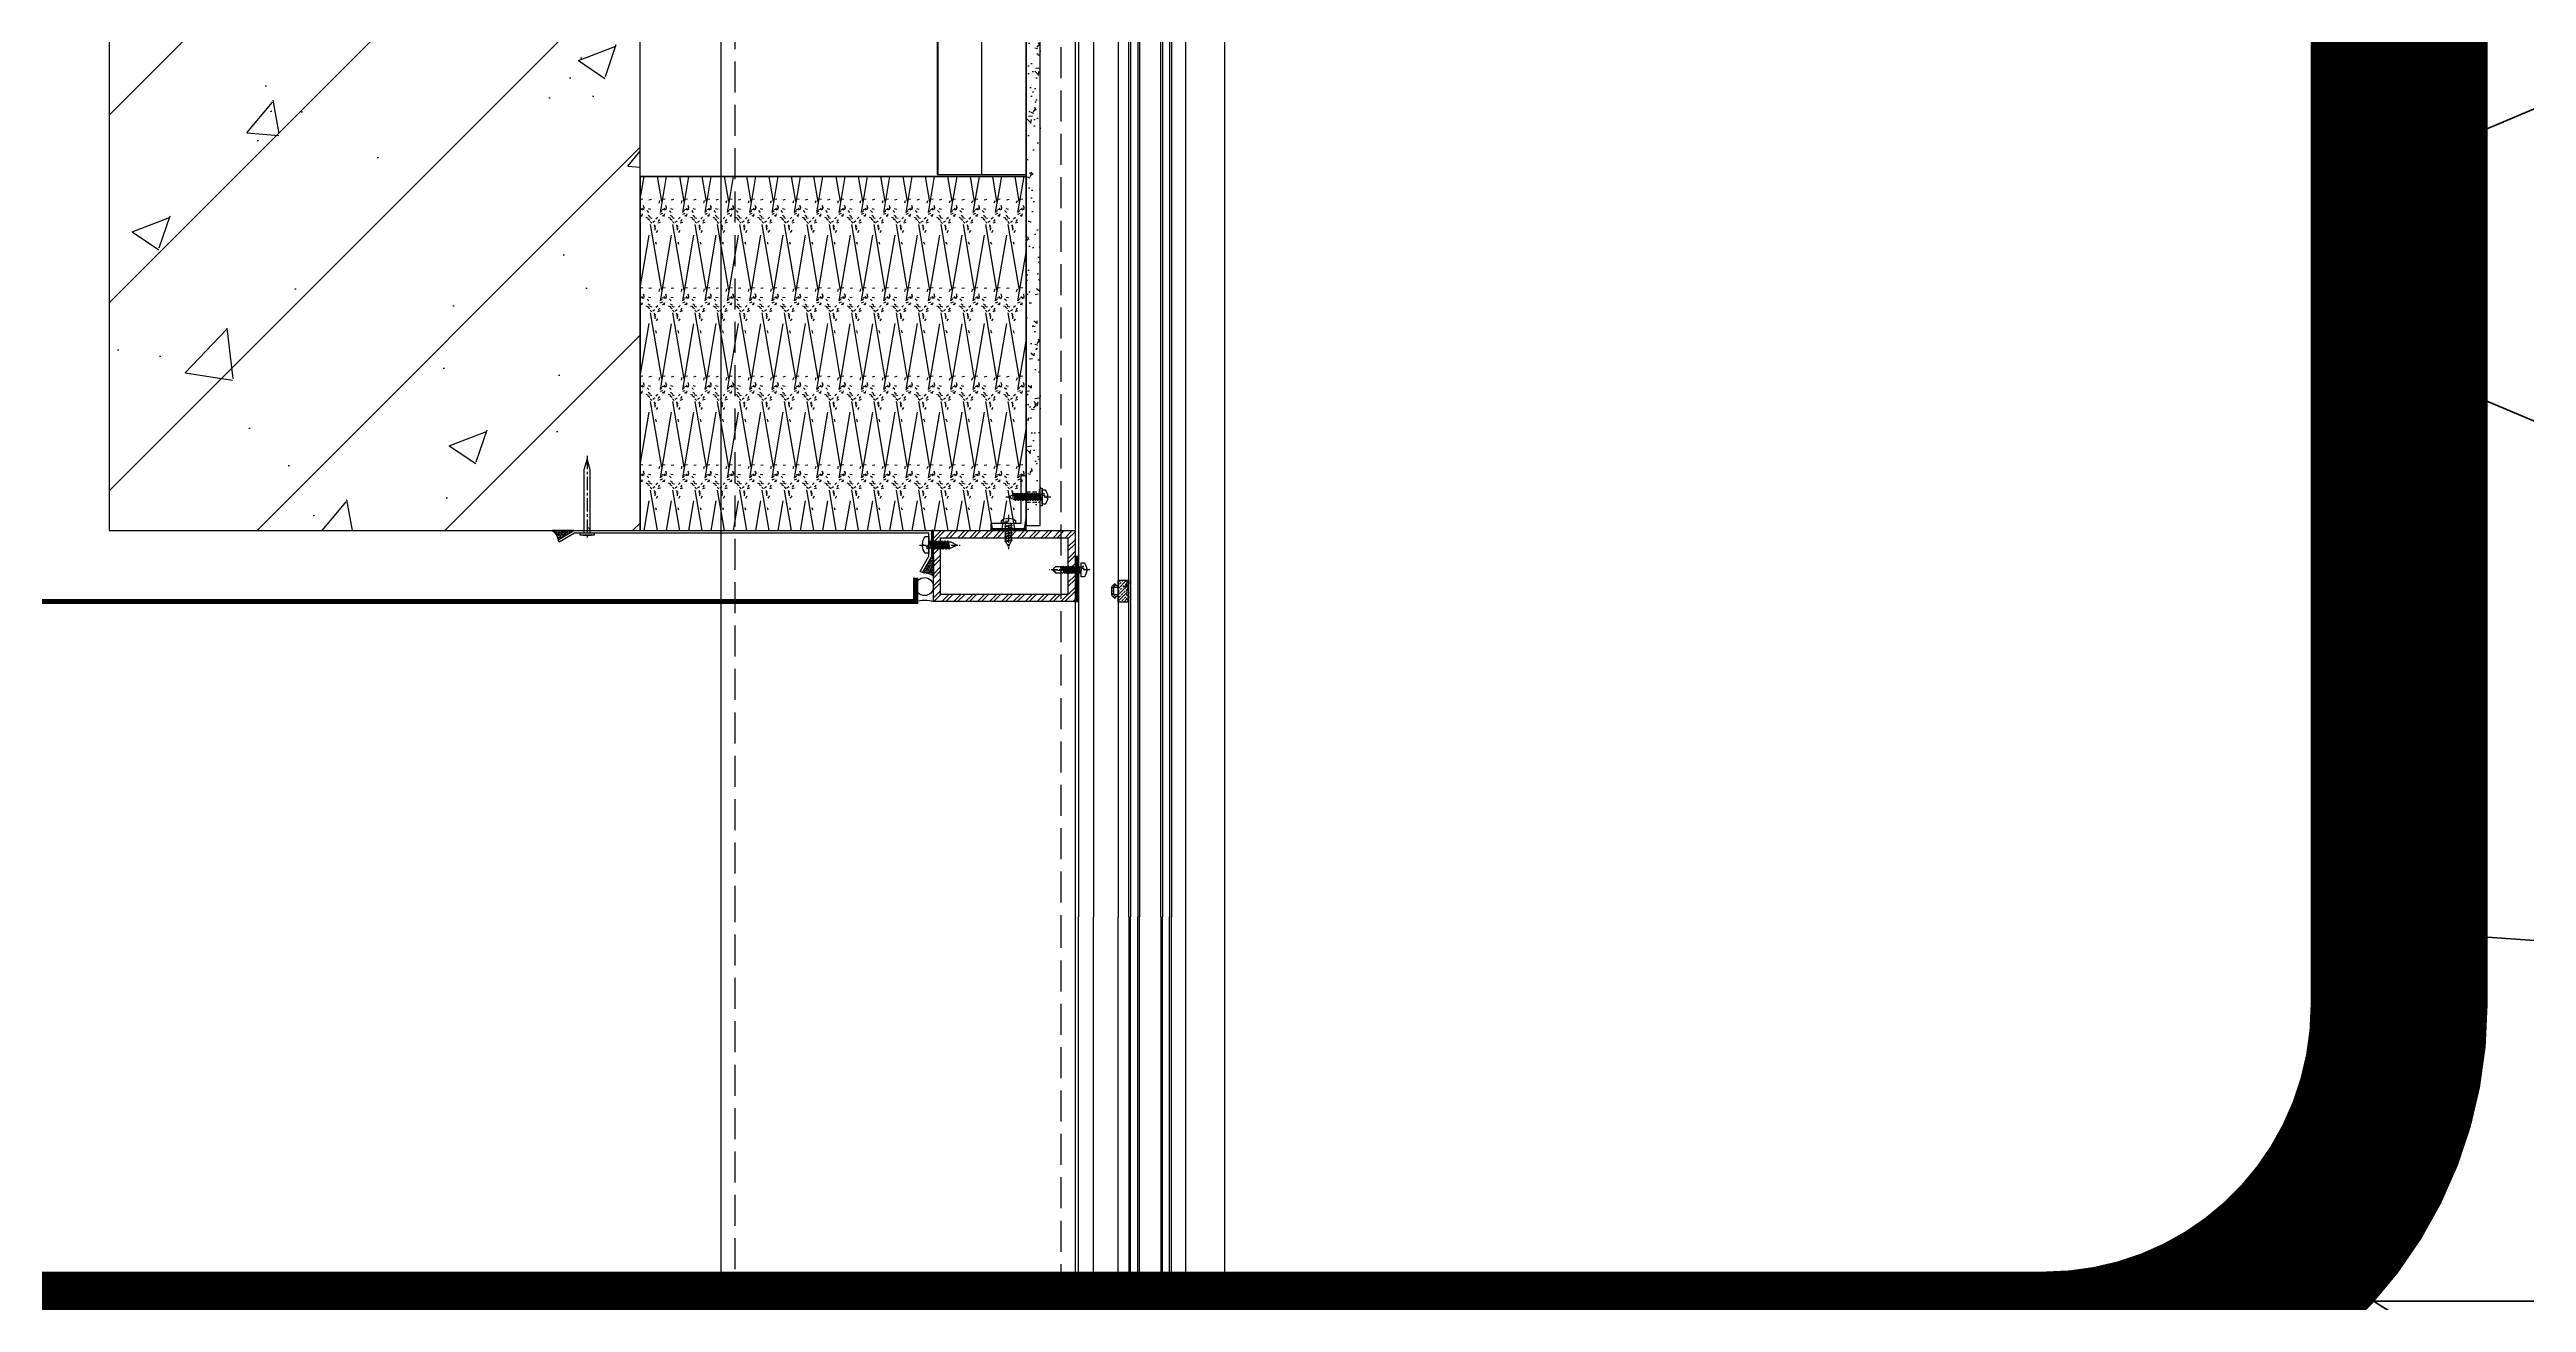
# Model space of a CAD drawing. Extents: x 220580 to 2027826, y -309201 to 71987.
# Drawn here: x 307221 to 308620, y -153965 to -153258 of the extents above; entities that cross this region are included whole.
import ezdxf
from ezdxf.enums import TextEntityAlignment as Align

# ---------------------------------------------------------------- set-up
doc = ezdxf.new("R2010")
doc.units = 0
for name, pattern in [('CENTER', [2, 1.25, -0.25, 0.25, -0.25]), ('DASH', [0.35, 0.25, -0.1]), ('ZN-CENTER', [2, 1.25, -0.25, 0.25, -0.25]), ('ZN-DASH', [0.35, 0.25, -0.1])]:
    doc.linetypes.add(name, pattern=pattern)
for name, color, linetype in [('!ZN1-填充-8', 8, 'Continuous'), ('!ZN3-不锈钢板幕墙-7', 7, 'Continuous'), ('!ZN3-其它材质幕墙-60', 60, 'Continuous'), ('!ZN3-玻璃幕墙-4', 4, 'Continuous'), ('!ZN4-辅助材料-1', 1, 'Continuous'), ('!ZN4-配件-11', 11, 'Continuous'), ('!ZN5-钢材投影-40', 40, 'Continuous'), ('!ZN5-铝材投影-112', 112, 'Continuous'), ('!ZN5-铝材断面-6', 6, 'Continuous'), ('!ZN6-虚线-8', 8, 'ZN-DASH'), ('11紧固件', 11, 'Continuous'), ('20剖面图$0$PUB_HATCH', 8, 'Continuous'), ('2钢材断面', 2, 'Continuous'), ('3索引', 3, 'Continuous'), ('A_Hatch', 8, 'Continuous'), ('BM', 8, '保温棉'), ('DIM', 173, 'Continuous'), ('Fill', 8, 'Continuous'), ('pj', 4, 'Continuous'), ('S-SHAPE', 51, 'Continuous'), ('TC', 130, 'Continuous'), ('user', 7, 'Continuous')]:
    doc.layers.add(name, color=color, linetype=linetype)
doc.styles.add('DHTEXT-1', font='ROMANS.shx', dxfattribs={"width": 0.7, "bigfont": 'CHINESE.shx'})
doc.linetypes.add('保温棉', pattern='A,0.006248,-6.2484,[134,ltypeshp.shx,S=6.2484,R=0,X=-6.2484,Y=0],-12.4968,[134,ltypeshp.shx,S=6.2484,R=180,X=6.2484,Y=0],-6.2484', length=24.999848)
doc.dimstyles.new('ZN200', dxfattribs={"dimscale": 200, "dimtxt": 2.5, "dimasz": 1.5, "dimexe": 1, "dimexo": 2, "dimgap": 0.9, "dimtad": 1, "dimdec": 0, "dimdsep": 46, "dimtxsty": 'DHTEXT-1', "dimblk": 'ARCHTICK', "dimcen": 2.5, "dimclrd": 173, "dimclre": 173, "dimclrt": 7, "dimazin": 2, "dimtfac": 1, "dimtdec": 0, "dimtix": 1, "dimtmove": 2, "dimatfit": 3, "dimfxl": 0, "dimtolj": 1, "dimtzin": 0, "dimarcsym": 0})

# ---------------------------------------------------------------- blocks, each defined once
blk = doc.blocks.new('*U280')
at = {"layer": '!ZN1-填充-8'}
for p, q in [((-23, 8), (-23, 531.9)), ((-19, 8), (-19, 531.9)), ((-5, 8), (-5, 531.9)), ((-1, 8), (-1, 531.9))]:
    blk.add_line(p, q, dxfattribs=at)
at = {"layer": '!ZN3-玻璃幕墙-4'}
for points in [[(-24, 531.9), (-24, 9), (-23, 8), (-19, 8), (-18, 9), (-18, 531.9)], [(-6, 531.9), (-6, 9), (-5, 8), (-1, 8), (0, 9), (0, 531.9)]]:
    blk.add_lwpolyline(points, dxfattribs=at)
at = {"layer": '!ZN5-钢材投影-40', "ltscale": 0.3}
for p, q in [((-254.4, 531.9), (-254.4, -500)), ((-54.4, 531.9), (-54.4, -500))]:
    blk.add_line(p, q, dxfattribs=at)
at = {"layer": '!ZN5-铝材投影-112'}
for p, q in [((-52.4, 40), (-52.4, 531.9)), ((-43.9, 40), (-43.9, 531.9)), ((-30, 40), (-30, 531.9)), ((8, 531.9), (8, -500)), ((30, 531.9), (30, -500))]:
    blk.add_line(p, q, dxfattribs=at)
at = {"layer": '!ZN6-虚线-8', "color": 8, "linetype": 'ZN-DASH', "ltscale": 70}
for p, q in [((-246.4, -500), (-246.4, 531.9)), ((-62.4, 531.9), (-62.4, -500))]:
    blk.add_line(p, q, dxfattribs=at)
blk = doc.blocks.new('*U281')
at = {"layer": '!ZN1-填充-8'}
for p, q in [((-23, -8), (-23, -968.1)), ((-19, -8), (-19, -968.1)), ((-5, -8), (-5, -968.1)), ((-1, -8), (-1, -968.1))]:
    blk.add_line(p, q, dxfattribs=at)
at = {"layer": '!ZN3-玻璃幕墙-4'}
for points in [[(-24, -968.1), (-24, -9), (-23, -8), (-19, -8), (-18, -9), (-18, -968.1)], [(-6, -968.1), (-6, -9), (-5, -8), (-1, -8), (0, -9), (0, -968.1)]]:
    blk.add_lwpolyline(points, dxfattribs=at)
at = {"layer": '!ZN5-钢材投影-40', "ltscale": 0.3}
for p, q in [((-254.4, 1581), (-254.4, -968.1)), ((-54.4, 1581), (-54.4, -968.1))]:
    blk.add_line(p, q, dxfattribs=at)
at = {"layer": '!ZN5-铝材投影-112'}
for p, q in [((8, 1581), (8, -968.1)), ((30, 1581), (30, -968.1)), ((-52.4, -40), (-52.4, -968.1)), ((-43.9, -40), (-43.9, -968.1)), ((-30, -40), (-30, -968.1))]:
    blk.add_line(p, q, dxfattribs=at)
at = {"layer": '!ZN6-虚线-8', "color": 8, "linetype": 'ZN-DASH', "ltscale": 70}
for p, q in [((-246.4, -968.1), (-246.4, 1581)), ((-62.4, 1581), (-62.4, -968.1))]:
    blk.add_line(p, q, dxfattribs=at)
blk = doc.blocks.new('6mm-三元乙丙胶条')
at = {"layer": 'TC'}
h = blk.add_hatch(dxfattribs=at)
h.set_pattern_fill('ANSI33', color=256, scale=0.4, angle=-90, style=0)
h.set_pattern_definition([(135, (20798.4202, -134095.806), (-1.796051224, -1.796051224), []), (135, (20798.4202, -134094.01), (-1.796051224, -1.796051224), [1.27, -0.635])])
edge = h.paths.add_edge_path()
edge.add_arc((-0.7, 6.4), 12.4, 262.695, 272.1943, ccw=False)
edge.add_line((-2.3, -5.9), (-4.1, -5.5))
edge.add_line((-4.1, -5.5), (-6, -4.8))
edge.add_arc((-6.1, -5.3), 0.5, 70.0836, 149.7887)
edge.add_line((-6.6, -5), (-7, -5.9))
edge.add_arc((-7.3, -5.7), 0.3, 210.0414, 329.7887, ccw=False)
edge.add_line((-7.6, -5.9), (-8.2, -4.8))
edge.add_arc((-8.4, -4.9), 0.25, 30.0414, 149.444)
edge.add_line((-8.6, -4.8), (-9.2, -5.9))
edge.add_arc((-9.5, -5.7), 0.3, 210.1243, 329.444, ccw=False)
edge.add_line((-9.8, -5.9), (-10.4, -4.8))
edge.add_arc((-10.6, -4.9), 0.25, 30.1243, 149.9586)
edge.add_line((-10.8, -4.8), (-11.5, -5.9))
edge.add_arc((-11.7, -5.7), 0.3, 210.1601, 329.9586, ccw=False)
edge.add_line((-12, -5.9), (-12.4, -5.1))
edge.add_line((-12.4, -5.1), (-12.4, 0))
edge.add_line((-12.4, 0), (-10.4, 0))
edge.add_line((-10.4, 0), (-9.9, -0.1))
edge.add_arc((-9.8, 0.1), 0.3, 255.0049, 360)
edge.add_line((-9.5, 0.1), (-9.5, 1.8))
edge.add_line((-9.5, 1.8), (-10.3, 1.8))
edge.add_line((-10.3, 1.8), (-10.3, 2.1))
edge.add_line((-10.3, 2.1), (-8.9, 3.5))
edge.add_line((-8.9, 3.5), (-8.3, 3.7))
edge.add_line((-8.3, 3.7), (-4.1, 3.7))
edge.add_line((-4.1, 3.7), (-3.5, 3.5))
edge.add_line((-3.5, 3.5), (-2.1, 2.1))
edge.add_line((-2.1, 2.1), (-2.1, 1.8))
edge.add_line((-2.1, 1.8), (-2.9, 1.8))
edge.add_line((-2.9, 1.8), (-2.9, 0.1))
edge.add_arc((-2.6, 0.1), 0.3, 180, 284.9951)
edge.add_line((-2.5, -0.1), (-2, 0))
edge.add_line((-2, 0), (0, 0))
edge.add_line((0, 0), (0, -4.6))
edge.add_arc((-0.2, -4.6), 0.2, -90, 0, ccw=False)
edge.add_line((-0.2, -4.8), (-1.6, -4.8))
edge.add_arc((-1.6, -4.3), 0.5, 245.9871, 270, ccw=False)
edge.add_line((-1.8, -4.8), (-4.1, -3.7))
edge.add_arc((-4.2, -4), 0.25, 65.9871, 228.3665)
edge.add_line((-4.4, -4.2), (-4, -4.5))
edge.add_arc((-0.6, 5.2), 10.3, 250.6786, 266.6226)
edge.add_line((-1.2, -5.1), (-0.7, -5.1))
edge.add_arc((-0.7, -5.7), 0.6, -4.0856, 88.8542, ccw=False)
edge.add_line((-0.1, -5.7), (-0.1, -5.8))
edge.add_arc((-0.3, -5.8), 0.2, 272.1943, 355.9144, ccw=False)
edge = h.paths.add_edge_path(flags=16)
edge.add_arc((-4.7, 2.2), 0.5, 0, 90)
edge.add_line((-4.7, 2.7), (-7.7, 2.7))
edge.add_arc((-7.7, 2.2), 0.5, 90, 180)
edge.add_line((-8.2, 2.2), (-8.2, 0.6))
edge.add_arc((-7.7, 0.6), 0.5, 180, 270)
edge.add_line((-7.7, 0.1), (-4.7, 0.1))
edge.add_arc((-4.7, 0.6), 0.5, 270, 360)
edge.add_line((-4.2, 0.6), (-4.2, 2.2))
at = {"layer": 'pj'}
blk.add_lwpolyline([(-0.3, -6, -0.041472), (-2.3, -5.9), (-4.1, -5.5), (-6, -4.8, 0.362514), (-6.6, -5), (-7, -5.9, -0.575881), (-7.6, -5.9), (-8.2, -4.8, 0.57388), (-8.6, -4.8), (-9.2, -5.9, -0.573399), (-9.8, -5.9), (-10.4, -4.8, 0.576387), (-10.8, -4.8), (-11.5, -5.9, -0.576179), (-12, -5.9), (-12.4, -5.1), (-12.4, 0), (-10.4, 0), (-9.9, -0.1, 0.493119), (-9.5, 0.1), (-9.5, 1.8), (-10.3, 1.8), (-10.3, 2.1), (-8.9, 3.5), (-8.3, 3.7), (-4.1, 3.7), (-3.5, 3.5), (-2.1, 2.1), (-2.1, 1.8), (-2.9, 1.8), (-2.9, 0.1, 0.493119), (-2.5, -0.1), (-2, 0), (0, 0), (0, -4.6, -0.414214), (-0.2, -4.8), (-1.6, -4.8, -0.105161), (-1.8, -4.8), (-4.1, -3.7, 0.856947), (-4.4, -4.2), (-4, -4.5, 0.069681), (-1.2, -5.1), (-0.7, -5.1, -0.429323), (-0.1, -5.7), (-0.1, -5.8, -0.382463), (-0.3, -6)], format="xyb", dxfattribs=at)
blk.add_lwpolyline([(-4.2, 2.2, 0.414214), (-4.7, 2.7), (-7.7, 2.7, 0.414214), (-8.2, 2.2), (-8.2, 0.6, 0.414214), (-7.7, 0.1), (-4.7, 0.1, 0.414214), (-4.2, 0.6)], format="xyb", close=True, dxfattribs=at)
blk = doc.blocks.new('20250828110936')
at = {"layer": 'A_Hatch'}
h = blk.add_hatch(dxfattribs=at)
h.set_pattern_fill('ANSI32', color=256)
h.set_pattern_definition([(45, (-80.555, 0), (-3.3676, 3.3676), []), (45, (-78.31, 0), (-3.3676, 3.3676), [])])
h.paths.add_polyline_path([(0, 40), (-80, 40), (-80, 0), (0, 0)])
h.paths.add_polyline_path([(-4, 36), (-4, 4), (-76, 4), (-76, 36)], flags=16)
at = {"layer": '2钢材断面'}
for points in [[(-80, 40), (0, 40), (0, 0), (-80, 0)], [(-76, 36), (-4, 36), (-4, 4), (-76, 4)]]:
    blk.add_lwpolyline(points, close=True, dxfattribs=at)
blk = doc.blocks.new('*U285')
at = {"color": 0, "linetype": 'CENTER', "ltscale": 3}
blk.add_line((-4.8, 0), (18, 0), dxfattribs=at)
at = {"linetype": 'ByBlock', "ltscale": 10}
for p, q in [((0, 1.5), (10.3, 1.5)), ((1, 2.1), (1.6, -2.1)), ((2.4, 2.1), (3, -2.1)), ((3.8, 2.1), (4.4, -2.1)), ((5.2, 2.1), (5.8, -2.1)), ((6.6, 2.1), (7.2, -2.1)), ((8, 2.1), (8.6, -2.1)), ((9.4, 2.1), (10, -2.1)), ((10.3, -1.6), (0, -1.6))]:
    blk.add_line(p, q, dxfattribs=at)
blk.add_lwpolyline([(-3.1, 0.4, -0.151467), (-1.7, 4), (0, 4), (0, -4), (-1.7, -4, -0.151467), (-3.1, -0.4), (-2.7, -0.4), (-2.7, 0.4)], format="xyb", close=True, dxfattribs=at)
for points in [[(1.3, -1.6), (0.7, 1.5), (1, 2.1), (1.3, 1.5), (1.9, -1.6), (1.6, -2.1)], [(2.7, -1.6), (2.1, 1.5), (2.4, 2.1), (2.7, 1.5), (3.3, -1.6), (3, -2.1)], [(4.1, -1.6), (3.5, 1.5), (3.8, 2.1), (4.1, 1.5), (4.7, -1.6), (4.4, -2.1)], [(5.5, -1.6), (4.9, 1.5), (5.2, 2.1), (5.5, 1.5), (6.1, -1.6), (5.8, -2.1)], [(6.9, -1.6), (6.3, 1.5), (6.6, 2.1), (6.9, 1.5), (7.5, -1.6), (7.2, -2.1)], [(8.3, -1.6), (7.7, 1.5), (8, 2.1), (8.3, 1.5), (8.9, -1.6), (8.6, -2.1)], [(9.7, -1.6), (9.1, 1.5), (9.4, 2.1), (9.7, 1.5), (10.3, -1.6), (10, -2.1)]]:
    blk.add_lwpolyline(points, close=True, dxfattribs=at)
for points in [[(10.3, -1.6, -0.414214), (10.4, -1.7), (10.4, -1.7), (14.6, -1.7), (16, -0.2), (16, 0.2), (14.6, 1.7), (10.4, 1.7), (10.4, 1.7, -0.414214), (10.3, 1.5)], [(11.9, -1.7), (11.8, -0.9), (11.4, -1.1, -0.530462), (10.8, -0.9), (10.7, 0.1, -0.651316), (11.1, 0.4), (11.5, 0.2), (12.1, 0.5), (16, -0.2, -0.201226), (14.6, 1.7)]]:
    blk.add_lwpolyline(points, format="xyb", dxfattribs=at)
at = {"layer": 'Defpoints', "color": 0, "ltscale": 10, "style": 'DHTEXT-1', "width": 0.7}
blk.add_text('4.2', height=1, rotation=90, dxfattribs=at).set_placement((-0.5, -1.4), align=Align.CENTER)
blk = doc.blocks.new('20250828111521')
at = {"layer": 'Fill', "ltscale": 50}
h = blk.add_hatch(dxfattribs=at)
h.set_pattern_fill('ANSI38', color=256, scale=0.4, style=0)
h.set_pattern_definition([(45, (0, 0), (-0.449013, 0.449013), []), (135, (0, 0), (-1.347038, 0.449013), [1.5875, -0.9525])])
h.paths.add_polyline_path([(2, 0), (2, 25.5), (0, 25.5), (0, 0)])
at = {"layer": '11紧固件', "ltscale": 50}
blk.add_lwpolyline([(2, 0), (2, 25.5), (0, 25.5), (0, 0), (2, 0)], dxfattribs=at)
at = {"layer": '!ZN4-配件-11', "color": 1, "rotation": 180}
blk.add_blockref('*U285', (3.5, 17.9), dxfattribs=at)
at = {"ltscale": 50}
blk.add_blockref('20250828110936', (0, 0), dxfattribs=at)
at = {"layer": 'user', "ltscale": 4, "rotation": 90.00000000000001}
blk.add_blockref('6mm-三元乙丙胶条', (24.4, 12.1), dxfattribs=at)
blk = doc.blocks.new('*U1909')
at = {"linetype": 'ByBlock', "ltscale": 15}
for points in [[(-0.5, 50.6), (-9, 50.6), (-9, 50), (-0.6, 50)], [(0.6, 50), (9, 50), (9, 50.6), (1.2, 50.6)]]:
    blk.add_lwpolyline(points, dxfattribs=at)
blk.add_lwpolyline([(0.6, 0.6), (0.6, 50, -0.414214), (1.2, 50.6), (10.9, 50.6), (14.3, 51.2), (10.9, 51.8), (1.2, 51.8, 0.414214), (-0.6, 50), (-0.6, 0.6)], format="xyb", dxfattribs=at)
at = {"color": 0, "linetype": 'ZN-CENTER', "ltscale": 6}
blk.add_lwpolyline([(16.1, 51.2), (1.2, 51.2, 0.414214), (0, 50), (0, -1.8)], format="xyb", dxfattribs=at)
at = {"linetype": 'ByBlock', "ltscale": 15}
blk.add_lwpolyline([(-9, 0.6), (-9, 0), (9, 0), (9, 0.6)], close=True, dxfattribs=at)
blk = doc.blocks.new('*U2091')
at = {"color": 0, "linetype": 'CENTER', "ltscale": 3}
blk.add_line((-4.9, 0), (14.5, 0), dxfattribs=at)
at = {"linetype": 'ByBlock', "ltscale": 10}
for p, q in [((0, 1.5), (9.9, 1.5)), ((1, 2.1), (1.6, -2.1)), ((2.4, 2.1), (3, -2.1)), ((3.8, 2.1), (4.4, -2.1)), ((5.2, 2.1), (5.8, -2.1)), ((6.6, 2.1), (7.2, -2.1)), ((8, 2.1), (8.6, -2.1)), ((9.4, 2.1), (10, -2.1)), ((9.9, 1.5), (13, 0)), ((9.9, -1.6), (0, -1.6)), ((13, 0), (9.9, -1.6))]:
    blk.add_line(p, q, dxfattribs=at)
blk.add_lwpolyline([(-3.1, 0.4, -0.151467), (-1.7, 4), (0, 4), (0, -4), (-1.7, -4, -0.151467), (-3.1, -0.4), (-2.7, -0.4), (-2.7, 0.4)], format="xyb", close=True, dxfattribs=at)
for points in [[(1.3, -1.6), (0.7, 1.5), (1, 2.1), (1.3, 1.5), (1.9, -1.6), (1.6, -2.1)], [(2.7, -1.6), (2.1, 1.5), (2.4, 2.1), (2.7, 1.5), (3.3, -1.6), (3, -2.1)], [(4.1, -1.6), (3.5, 1.5), (3.8, 2.1), (4.1, 1.5), (4.7, -1.6), (4.4, -2.1)], [(5.5, -1.6), (4.9, 1.5), (5.2, 2.1), (5.5, 1.5), (6.1, -1.6), (5.8, -2.1)], [(6.9, -1.6), (6.3, 1.5), (6.6, 2.1), (6.9, 1.5), (7.5, -1.6), (7.2, -2.1)], [(8.3, -1.6), (7.7, 1.5), (8, 2.1), (8.3, 1.5), (8.9, -1.6), (8.6, -2.1)], [(9.7, -1.6), (9.1, 1.5), (9.4, 2.1), (9.7, 1.5), (10.3, -1.6), (10, -2.1)]]:
    blk.add_lwpolyline(points, close=True, dxfattribs=at)
at = {"layer": 'Defpoints', "color": 0, "ltscale": 10, "style": 'DHTEXT-1', "width": 0.7}
blk.add_text('4.2', height=1, rotation=90, dxfattribs=at).set_placement((-0.5, -1.4), align=Align.CENTER)
blk = doc.blocks.new('*U2090')
at = {"color": 0, "linetype": 'CENTER', "ltscale": 3}
blk.add_line((-4.9, 0), (20.5, 0), dxfattribs=at)
at = {"linetype": 'ByBlock', "ltscale": 10}
for p, q in [((0, 1.5), (15.9, 1.5)), ((1, 2.1), (1.6, -2.1)), ((2.4, 2.1), (3, -2.1)), ((3.8, 2.1), (4.4, -2.1)), ((5.2, 2.1), (5.8, -2.1)), ((6.6, 2.1), (7.2, -2.1)), ((8, 2.1), (8.6, -2.1)), ((9.4, 2.1), (10, -2.1)), ((10.8, 2.1), (11.4, -2.1)), ((12.2, 2.1), (12.8, -2.1)), ((13.6, 2.1), (14.2, -2.1)), ((15, 2.1), (15.6, -2.1)), ((15.9, 1.5), (19, 0)), ((15.9, -1.6), (0, -1.6)), ((19, 0), (15.9, -1.6))]:
    blk.add_line(p, q, dxfattribs=at)
blk.add_lwpolyline([(-3.1, 0.4, -0.151467), (-1.7, 4), (0, 4), (0, -4), (-1.7, -4, -0.151467), (-3.1, -0.4), (-2.7, -0.4), (-2.7, 0.4)], format="xyb", close=True, dxfattribs=at)
for points in [[(1.3, -1.6), (0.7, 1.5), (1, 2.1), (1.3, 1.5), (1.9, -1.6), (1.6, -2.1)], [(2.7, -1.6), (2.1, 1.5), (2.4, 2.1), (2.7, 1.5), (3.3, -1.6), (3, -2.1)], [(4.1, -1.6), (3.5, 1.5), (3.8, 2.1), (4.1, 1.5), (4.7, -1.6), (4.4, -2.1)], [(5.5, -1.6), (4.9, 1.5), (5.2, 2.1), (5.5, 1.5), (6.1, -1.6), (5.8, -2.1)], [(6.9, -1.6), (6.3, 1.5), (6.6, 2.1), (6.9, 1.5), (7.5, -1.6), (7.2, -2.1)], [(8.3, -1.6), (7.7, 1.5), (8, 2.1), (8.3, 1.5), (8.9, -1.6), (8.6, -2.1)], [(9.7, -1.6), (9.1, 1.5), (9.4, 2.1), (9.7, 1.5), (10.3, -1.6), (10, -2.1)], [(11.1, -1.6), (10.5, 1.5), (10.8, 2.1), (11.1, 1.5), (11.7, -1.6), (11.4, -2.1)], [(12.5, -1.6), (11.9, 1.5), (12.2, 2.1), (12.5, 1.5), (13.1, -1.6), (12.8, -2.1)], [(13.9, -1.6), (13.3, 1.5), (13.6, 2.1), (13.9, 1.5), (14.5, -1.6), (14.2, -2.1)], [(15.3, -1.6), (14.7, 1.5), (15, 2.1), (15.3, 1.5), (15.9, -1.6), (15.6, -2.1)]]:
    blk.add_lwpolyline(points, close=True, dxfattribs=at)
at = {"layer": 'Defpoints', "color": 0, "ltscale": 10, "style": 'DHTEXT-1', "width": 0.7}
blk.add_text('4.2', height=1, rotation=90, dxfattribs=at).set_placement((-0.5, -1.4), align=Align.CENTER)
blk = doc.blocks.new('*U1912')
at = {"linetype": 'ByBlock', "ltscale": 10}
blk.add_lwpolyline([(0, -5), (1, -5), (1, 5), (0, 5)], close=True, dxfattribs=at)
blk = doc.blocks.new('*U291')
at = {"layer": '!ZN1-填充-8', "ltscale": 10}
h = blk.add_hatch(dxfattribs=at)
h.set_pattern_fill('AR-CONC', color=8, scale=10)
h.set_pattern_definition([(50, (102.613, 0), (18.2185, -1.5939), [1.905, -20.955]), (355, (102.613, 0), (-3.5243, 19.1057), [1.524, -16.764]), (100.451, (104.13, -0.133), (14.6943, 17.5117), [1.619, -17.809]), (46.184, (102.613, 5.08), (27.108, -4.2042), [2.8575, -31.4325]), (96.636, (104.872, 4.73), (23.7404, 24.7426), [2.4285, -26.7135]), (351.184, (102.613, 5.08), (23.7405, 24.7425), [2.286, -25.146]), (21, (105.153, 3.81), (15.1615, -10.2266), [1.905, -20.955]), (326, (105.153, 3.81), (6.1802, 18.4188), [1.524, -16.764]), (71.451, (106.416, 2.958), (21.3416, 8.1923), [1.619, -17.809]), (37.5, (102.6126, 0), (0.30886, 8.4555), [0, -16.5608, 0, -17.018, 0, -16.8275]), (7.5, (102.613, 0), (6.68197, 10.01806), [0, -9.7028, 0, -16.1798, 0, -6.4135]), (327.5, (96.9484, 0), (13.55906, -0.57287), [0, -6.35, 0, -19.812, 0, -26.289]), (317.5, (94.408, 0), (14.8129, 2.54265), [0, -8.255, 0, -13.1572, 0, -18.669])])
edge = h.paths.add_edge_path()
edge.add_line((309.8, 8), (0, 8))
edge.add_line((0, 8), (0, 0))
edge.add_line((0, 0), (309.8, 0))
at = {"layer": '!ZN1-填充-8', "const_width": 1}
blk.add_lwpolyline([(198, 58), (309.8, 58)], dxfattribs=at)
at = {"layer": '!ZN3-其它材质幕墙-60', "ltscale": 20}
blk.add_lwpolyline([(309.8, 8), (0, 8), (0, 0), (309.8, 0)], dxfattribs=at)
at = {"layer": '!ZN5-铝材投影-112'}
blk.add_lwpolyline([(-2, 8), (28, 8), (28, 11), (1, 11), (1, 28), (-2, 28)], close=True, dxfattribs=at)
at = {"layer": '!ZN6-虚线-8', "color": 8, "linetype": 'ZN-DASH', "ltscale": 10}
for p, q in [((13, 8), (13, 0)), ((19, 8), (19, 0))]:
    blk.add_line(p, q, dxfattribs=at)
at = {"layer": 'BM'}
blk.add_line((198, 33), (309.8, 33), dxfattribs=at)
at = {"layer": 'Defpoints', "color": 8}
blk.add_lwpolyline([(309.8, 58), (198, 58), (198, 8), (309.8, 8)], dxfattribs=at)
at = {"layer": '!ZN4-配件-11', "color": 1}
blk.add_blockref('*U1909', (300, 8), dxfattribs=at)
for name, p, rotation in [('*U2091', (1, 18), 180), ('*U2090', (16, -1), 89.99999999999997)]:
    blk.add_blockref(name, p, dxfattribs=dict(at, rotation=rotation))
at = {"layer": '!ZN4-配件-11', "extrusion": (0, 0, -1), "zscale": -1, "rotation": 270}
blk.add_blockref('*U1912', (-16, 0), dxfattribs=at)
blk = doc.blocks.new('*U2096')
at = {"color": 0, "linetype": 'CENTER', "ltscale": 3}
blk.add_line((-5.4, 0), (17.7, 0), dxfattribs=at)
at = {"linetype": 'ByBlock', "ltscale": 10}
for p, q in [((0, 1.8), (12.4, 1.8)), ((1, 2.4), (1.7, -2.4)), ((2.6, 2.4), (3.3, -2.4)), ((4.2, 2.4), (4.9, -2.4)), ((5.8, 2.4), (6.5, -2.4)), ((7.4, 2.4), (8.1, -2.4)), ((9, 2.4), (9.7, -2.4)), ((10.6, 2.4), (11.3, -2.4)), ((12.4, 1.8), (16, 0)), ((16, 0), (12.4, -1.8)), ((12.4, -1.8), (0, -1.8))]:
    blk.add_line(p, q, dxfattribs=at)
blk.add_lwpolyline([(-3.3, 0.4), (-3.7, 0.4, -0.147478), (-2.1, 4.8), (0, 4.8), (0, -4.7), (-2.1, -4.7, -0.147478), (-3.7, -0.4), (-3.3, -0.4)], format="xyb", close=True, dxfattribs=at)
for points in [[(1.3, -1.8), (0.6, 1.8), (1, 2.4), (1.3, 1.8), (2, -1.8), (1.7, -2.4)], [(2.9, -1.8), (2.2, 1.8), (2.6, 2.4), (2.9, 1.8), (3.6, -1.8), (3.3, -2.4)], [(4.5, -1.8), (3.8, 1.8), (4.2, 2.4), (4.5, 1.8), (5.2, -1.8), (4.9, -2.4)], [(6.1, -1.8), (5.4, 1.8), (5.8, 2.4), (6.1, 1.8), (6.8, -1.8), (6.5, -2.4)], [(7.7, -1.8), (7, 1.8), (7.4, 2.4), (7.7, 1.8), (8.4, -1.8), (8.1, -2.4)], [(9.3, -1.8), (8.6, 1.8), (9, 2.4), (9.3, 1.8), (10, -1.8), (9.7, -2.4)], [(10.9, -1.8), (10.2, 1.8), (10.6, 2.4), (10.9, 1.8), (11.6, -1.8), (11.3, -2.4)]]:
    blk.add_lwpolyline(points, close=True, dxfattribs=at)
at = {"layer": 'Defpoints', "color": 0, "ltscale": 10, "style": 'DHTEXT-1', "width": 0.7}
blk.add_text('4.8', height=1, rotation=90, dxfattribs=at).set_placement((-0.5, -1.4), align=Align.CENTER)
blk = doc.blocks.new('*U1916')
at = {"color": 0, "linetype": 'ZN-CENTER', "ltscale": 6}
blk.add_line((43.8, 0), (-2.3, 0), dxfattribs=at)
at = {"linetype": 'ByBlock', "ltscale": 10}
for p, q in [((-1.1, 2.3), (-1.1, -2.3)), ((-0.9, 2.3), (-0.9, -2.3)), ((-0.8, 4.2), (-0.8, -4.2)), ((0, 4.2), (-0.8, 4.2)), ((0, -4.2), (0, 4.2)), ((-0.8, -4.2), (0, -4.2))]:
    blk.add_line(p, q, dxfattribs=at)
blk.add_lwpolyline([(0, -2.5, -0.414214), (0.7, -1.8), (35.9, -1.8), (42, 0), (35.9, 1.9), (0.7, 1.9, -0.414214), (0, 2.5)], format="xyb", dxfattribs=at)
for centre, start, end in [((-1.1, 2.6), 272.9951, 344.3665), ((-1.1, -2.6), 15.6335, 87.0049)]:
    blk.add_arc(centre, 0.329, start, end, dxfattribs=at)
at = {"layer": 'Defpoints', "color": 0, "ltscale": 10, "style": 'DHTEXT-1', "width": 0.7}
blk.add_text('3.7', height=1.12, rotation=90, dxfattribs=at).set_placement((3.1, -0.9), align=Align.CENTER)
blk = doc.blocks.new('*U293')
at = {"layer": '!ZN1-填充-8', "ltscale": 20}
h = blk.add_hatch(dxfattribs=at)
h.set_pattern_fill('防火棉', color=256, scale=0.505)
h.set_pattern_definition([(99.64827, (263.68748, 6.4266), (-25.24999983, 149.95400955), [37.66422, -2598.8313]), (97.1977, (270, 43.558), (-12.625, 49.98467), [1.4395, -99.3239]), (106.41886, (269.8196, 44.9862), (-75.749996, 249.92335), [1.4888, -311.169]), (123.29296, (269.3988, 46.4143), (-63.124998, 99.96934), [1.4238, -297.5724]), (137.0289, (268.6172, 47.6044), (-50.5, 49.98467), [1.3968, -291.9279]), (147.9891, (267.5952, 48.5565), (-164.124998, 99.969341), [1.3471, -281.542]), (161.0026, (266.453, 49.2706), (-138.875, 49.98467), [1.4624, -305.6394]), (170.2329, (265.0702, 49.7466), (-277.749999, 49.984672), [1.4031, -293.2427]), (9.7671, (262.3047, 49.7466), (277.75, 49.98467), [1.4031, -293.2427]), (18.9974, (260.922, 49.2706), (138.875, 49.98467), [1.4624, -305.6394]), (32.0109, (259.7797, 48.5565), (164.125, 99.96934), [1.3471, -281.542]), (42.9711, (258.7577, 47.6044), (50.5, 49.98467), [1.3968, -291.9279]), (56.707, (257.9762, 46.4143), (63.125, 99.96934), [1.4238, -297.5724]), (73.58114, (257.5553, 44.9862), (75.75, 249.923349), [1.4888, -311.169]), (82.8023, (257.375, 43.558), (12.625, 49.98467), [1.4395, -99.3239]), (80.35173, (263.68748, 6.4266), (25.25000008, 149.95400951), [37.66422, -2598.8313]), (9.7671, (257.375, 4e-12), (277.75, 49.98467), [1.4031, -293.2427]), (18.9974, (258.7577, 0.238), (151.5, 49.98467), [1.4624, -305.6394]), (32.0109, (260.1405, 0.714), (75.75, 49.98467), [1.3471, -281.542]), (42.9711, (261.2827, 1.4281), (50.5, 49.98467), [1.3968, -291.9279]), (56.70704, (262.3047, 2.3802), (101, 149.954009), [1.4238, -297.5724]), (73.58114, (263.0863, 3.5703), (12.625, 49.98467), [1.4888, -311.169]), (82.8023, (263.507, 4.9985), (12.625, 49.98467), [1.4395, -99.3239]), (97.1977, (263.868, 4.9985), (-12.625, 49.98467), [1.4395, -99.3239]), (106.41886, (264.2887, 3.5703), (-12.624999, 49.98467), [1.4888, -311.169]), (123.29296, (265.0702, 2.3802), (-100.999997, 149.954011), [1.4238, -297.5724]), (137.0289, (266.0922, 1.4281), (-164.124999, 149.95401), [1.3968, -291.9279]), (147.9891, (267.2345, 0.714), (-75.75, 49.98467), [1.3471, -281.542]), (161.0026, (268.6172, 0.238), (-151.5, 49.98467), [1.4624, -305.6394]), (170.2329, (270, 4e-12), (-277.749999, 49.984672), [1.4031, -293.2427])])
h.paths.add_polyline_path([(0, 0), (218, 0), (218, 200), (0, 200)])
at = {"layer": '!ZN1-填充-8'}
h = blk.add_hatch(dxfattribs=at)
h.set_pattern_fill('AR-SAND', color=256, scale=0.5, style=0)
h.set_pattern_definition([(37.5, (-29.9999, -3e-12), (-0.031497, 0.963412), [0, -0.76, 0, -0.85, 0, -0.8125]), (7.5, (-29.9999, -3e-12), (0.88489, 1.41107), [0, -0.41, 0, -0.685, 0, -0.2625]), (327.5, (-30.6149, -3e-12), (1.55707, 0.00283), [0, -0.25, 0, -0.9, 0, -1.175]), (317.5, (-30.6149, -3e-12), (1.50306, 0.43884), [0, -0.125, 0, -0.59, 0, -0.675])])
edge = h.paths.add_edge_path()
edge.add_line((-48.7, 0), (-37.5, 0))
edge.add_line((-37.5, 0), (-46.4, -5.2))
edge.add_ellipse((-56.7, -6.6), major_axis=(-7.31, 7.31), ratio=1, start_angle=233.2282, end_angle=264.9693)
at = {"layer": '!ZN1-填充-8', "ltscale": 0.1}
h = blk.add_hatch(dxfattribs=at)
h.set_pattern_fill('NET3', color=256, scale=3, style=0)
h.set_pattern_definition([(7e-15, (165.6, -15), (0, 1.5), []), (60, (165.6, -15), (-1.29904, 0.75), []), (120, (165.6, -15), (-1.29904, -0.75), [])])
h.paths.add_polyline_path([(164.6, -14.8), (165.6, -14.8), (165.6, 0), (164.6, 0)])
at = {"layer": '!ZN1-填充-8'}
h = blk.add_hatch(dxfattribs=at)
h.set_pattern_fill('AR-SAND', color=256, scale=0.5, style=0)
h.set_pattern_definition([(37.5, (39.5999, 7.7065), (-0.0314967, 0.963412), [0, -0.76, 0, -0.85, 0, -0.8125]), (7.5, (39.5999, 7.7065), (0.884888, 1.411073), [0, -0.41, 0, -0.685, 0, -0.2625]), (327.5, (38.9849, 7.7065), (1.557071, 0.0028295), [0, -0.25, 0, -0.9, 0, -1.175]), (317.5, (38.9849, 7.7065), (1.503063, 0.438838), [0, -0.125, 0, -0.59, 0, -0.675])])
edge = h.paths.add_edge_path()
edge.add_arc((158.7, -38.1), 14.4, 61.112, 86.8672)
edge.add_line((159.4, -23.7), (164.6, -14.8))
edge.add_line((164.6, -14.8), (164.6, -14.5))
edge.add_line((164.6, -14.5), (165.6, -14.5))
edge.add_line((165.6, -14.5), (165.6, -25.5))
blk.add_lwpolyline([(0, 0), (218, 0), (218, 200), (0, 200)], close=True, dxfattribs=at)
at = {"layer": '!ZN3-不锈钢板幕墙-7', "ltscale": 4}
blk.add_lwpolyline([(-1.5, -1.5), (-1.5, -1.5), (-37.1, -1.5), (-45.7, -6.5), (-46.4, -5.2), (-37.5, 0), (0, 0), (0, 0), (164.6, 0), (164.6, -14.8), (159.4, -23.7), (158.1, -23), (163.1, -14.4), (163.1, -1.5)], close=True, dxfattribs=at)
at = {"layer": '!ZN4-辅助材料-1', "ltscale": 4}
blk.add_line((0, 200), (218, 200), dxfattribs=at)
for points in [[(-46.4, -5.2), (-37.5, 0), (-37.5, 0), (-49.7, 0, -0.198373), (-46.4, -5.2)], [(159.4, -23.7), (164.6, -14.8), (165.6, -14.8), (165.6, -25.5, 0.112853), (159.4, -23.7)]]:
    blk.add_lwpolyline(points, format="xyb", dxfattribs=at)
blk.add_lwpolyline([(164.6, -14.8), (165.6, -14.8), (165.6, 0), (164.6, 0)], close=True, dxfattribs=at)
at = {"layer": '!ZN4-配件-11', "color": 1, "rotation": 89.99999999999999}
blk.add_blockref('*U1916', (-30, -1.5), dxfattribs=at)
at = {"layer": '!ZN4-配件-11', "color": 1}
blk.add_blockref('*U2096', (163.1, -8.1), dxfattribs=at)
blk = doc.blocks.new('室内胶缝示意')
at = {"ltscale": 0.1}
blk.add_arc((-5, 15.6), 16.4, 252.2032, 287.7968, dxfattribs=at)
at = {"ltscale": 0.1, "extrusion": (0, 0, -1)}
blk.add_ellipse((-5, -8.4), major_axis=(0, 5.09), ratio=0.981746, dxfattribs=at)
blk = doc.blocks.new('20250828132035')
at = {"layer": '20剖面图$0$PUB_HATCH'}
h = blk.add_hatch(dxfattribs=at)
h.set_pattern_fill('钢筋混凝土', color=256, scale=30, style=0)
h.set_pattern_definition([(45, (1654310.4, -568207.45), (-53.0330086, 53.0330086), []), (50, (1654310.4, -568207.45), (215.178055, -18.82564), [22.5, -247.5]), (355, (1654310.4, -568207.45), (-41.6254, 225.65764), [18, -198]), (100.4514, (1654328.33, -568209.02), (173.552815, 206.831863), [19.122057, -210.342634]), (46.1842, (1654310.4, -568147.45), (320.172315, -49.655704), [33.75, -371.25]), (96.6356, (1654337.08, -568151.6), (280.39881, 292.23536), [28.683086, -315.5139]), (351.1842, (1654310.4, -568147.45), (280.398584, 292.23558), [27, -297]), (21, (1654340.4, -568162.45), (179.072116, -120.785667), [22.5, -247.5]), (326, (1654340.4, -568162.45), (72.9946, 217.545014), [18, -198]), (71.4514, (1654355.32, -568172.52), (252.066789, 96.75915), [19.122057, -210.342634]), (37.5, (1654310.4, -568207.45), (3.6479566, 99.868156), [0, -195.6, 0, -201, 0, -198.75]), (7.5, (1654310.4, -568207.45), (78.920861, 118.3235136), [0, -114.6, 0, -191.1, 0, -75.75]), (327.5, (1654243.5, -568207.45), (160.146731, -6.7664615), [0, -75, 0, -234, 0, -310.5]), (317.5, (1654213.5, -568207.45), (174.955851, 30.031495), [0, -97.5, 0, -155.4, 0, -220.5])])
h.paths.add_polyline_path([(0, 11800), (300, 11800), (300, 12550), (0, 12550)])
at = {"layer": 'Fill', "ltscale": 50}
h = blk.add_hatch(dxfattribs=at)
h.set_pattern_fill('ANSI38', color=256, scale=0.4, style=0)
h.set_pattern_definition([(45, (498, 11800), (-0.449013, 0.449013), []), (135, (498, 11800), (-1.347038, 0.449013), [1.5875, -0.9525])])
h.paths.add_polyline_path([(498, 11801), (498, 11800), (517.9, 11800), (517.9, 11801)])
at = {"color": 4, "linetype": 'ZN-DASH', "ltscale": 30, "const_width": 3}
blk.add_lwpolyline([(455.6, 11773.5), (455.6, 11760), (-2226.7, 11760)], dxfattribs=at)
at = {"layer": '11紧固件', "ltscale": 50}
blk.add_lwpolyline([(498, 11801), (498, 11800), (517.9, 11800), (517.9, 11801), (498, 11801)], dxfattribs=at)
at = {"layer": 'S-SHAPE'}
for p, q in [((300, 11800), (300, 12550)), ((0, 12430), (0, 11800)), ((0, 11800), (300, 11800))]:
    blk.add_line(p, q, dxfattribs=at)
at = {"layer": '!ZN5-铝材断面-6', "ltscale": 50}
blk.add_blockref('20250828111521', (545.6, 11760), dxfattribs=at)
at = {"ltscale": 50}
for name, p in [('*U281', (600, 12550)), ('*U280', (600, 11050))]:
    blk.add_blockref(name, p, dxfattribs=at)
at = {"rotation": 90}
blk.add_blockref('*U291', (526, 11803), dxfattribs=at)
blk.add_blockref('*U293', (300, 11800))
at = {"xscale": -1, "rotation": 180}
blk.add_blockref('室内胶缝示意', (465.6, 11760), dxfattribs=at)
blk = doc.blocks.new('_ArchTick')
at = {"color": 0, "linetype": 'ByBlock', "const_width": 0.4}
blk.add_lwpolyline([(-0.5, -0.5), (0.5, 0.5)], dxfattribs=at)
blk = doc.blocks.new('*D874')
at = {"layer": 'Defpoints', "color": 0, "ltscale": 2, "transparency": 16777216}
for p in [(307759.9, -152779.4), (307759.9, -154279.4), (309213.5, -154279.4)]:
    blk.add_point(p, dxfattribs=at)
at = {"layer": 'DIM', "color": 173, "linetype": 'ByBlock', "lineweight": -2, "ltscale": 2, "transparency": 16777216}
for p, q in [((309213.5, -152779.4), (309213.5, -152479.4)), ((308159.9, -152779.4), (309413.5, -152779.4)), ((309213.5, -152779.4), (309213.5, -154279.4)), ((308159.9, -154279.4), (309413.5, -154279.4)), ((309213.5, -154279.4), (309213.5, -154579.4))]:
    blk.add_line(p, q, dxfattribs=at)
at = {"layer": 'DIM', "color": 173, "lineweight": -2, "ltscale": 2, "transparency": 16777216, "xscale": 300, "yscale": 300, "zscale": 300}
for p, rotation in [((309213.5, -152779.4), 270), ((309213.5, -154279.4), 90)]:
    blk.add_blockref('_ArchTick', p, dxfattribs=dict(at, rotation=rotation))
at = {"layer": 'DIM', "color": 7, "ltscale": 2, "transparency": 16777216, "insert": (308783.5, -153529.4), "char_height": 500, "attachment_point": 5, "rotation": 90, "style": 'DHTEXT-1'}
blk.add_mtext('\\A1;1500', dxfattribs=at)

msp = doc.modelspace()

# ---------------------------------------------------------------- linework, layer by layer
at = {"layer": '3索引', "linetype": 'DASH', "ltscale": 1000, "const_width": 100}
msp.add_lwpolyline([(306358.1, -150156.2), (308347.9, -150156.2, -0.414214), (308547.9, -150356.2), (308547.9, -153797.7, -0.414214), (308347.9, -153997.7), (306358.1, -153997.7, -0.414214), (306158.1, -153797.7), (306158.1, -150356.2, -0.414214)], format="xyb", close=True, dxfattribs=at)

# ---------------------------------------------------------------- next in the draw order: block references
at = {"ltscale": 30}
msp.add_blockref('20250828132035', (307254.4, -165329.4), dxfattribs=at)

# ---------------------------------------------------------------- next in the draw order: dimensions: what is measured, and where the dimension line sits
at = {"layer": 'DIM', "ltscale": 2}
dim = msp.add_linear_dim(base=(309213.5, -154279.4), p1=(307759.9, -152779.4), p2=(307759.9, -154279.4), angle=90, dimstyle='ZN200', dxfattribs=at)
dim.commit()
dim.dimension.update_dxf_attribs({"geometry": '*D874', "text_midpoint": (308783.5, -153529.4)})

doc.saveas('drawing.dxf')
